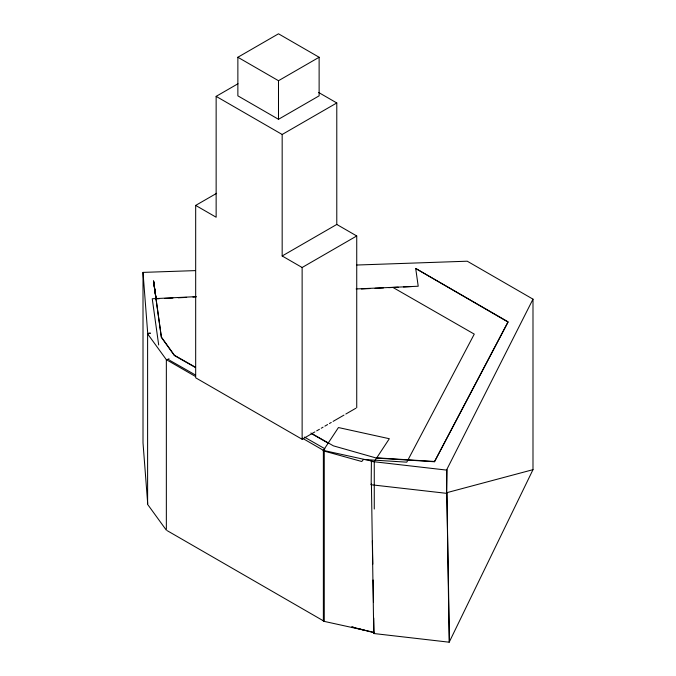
<?xml version="1.0" encoding="UTF-8"?>
<svg xmlns="http://www.w3.org/2000/svg" width="676" height="676" viewBox="0 0 676 676"><rect width="100%" height="100%" fill="white"/><g stroke="black" fill="none" stroke-linecap="round" stroke-linejoin="round"><path stroke-width="1.01" d="M532.992 299.155L446.853 469.423L446.616 493.345L371.141 484.743L371.411 483.982L373.752 633.513L449.194 642.2L532.992 469.668L532.992 299.155L467.251 261.206L356.573 265.034M371.175 484.65L371.411 460.736M446.616 493.336L446.853 469.423M373.752 633.513L374.267 632.381L323.373 621.202L323.373 450.41L338.439 427.545L389.334 438.724L374.267 461.59L374.267 509.028M532.992 469.668L446.853 492.669L449.194 642.2M434.474 461.75L508.065 321.81L415.698 268.473L508.065 322.089L434.474 461.75L376.532 458.1L333.42 445.856L310.892 433.02M237.867 57.257L278.495 33.8L319.123 57.257L319.123 95.84L278.495 119.297L237.867 95.84L237.867 57.257L278.495 80.714L319.123 57.257M314.872 431.913L302.13 439.265L195.677 377.808L195.677 205.411L216.143 217.224L216.143 96.364L237.986 83.748M282.171 134.482L336.783 102.955L336.783 224.449L282.171 255.976L282.171 134.482L216.143 96.364M195.677 205.411L216.616 193.328M282.171 255.976L302.13 267.502L356.734 235.966L356.734 407.738M316.689 430.857L319.418 429.285M321.244 428.229L323.06 427.181M324.877 426.133L327.615 424.553M329.432 423.506L331.248 422.449M333.074 421.401L343.991 415.098M345.816 414.042L355.829 408.262M147.605 333.851L166.347 359.683L166.347 530.187L147.605 504.364L147.605 333.851L150.452 333.158L147.706 333.234L143.008 272.394L195.296 270.611M166.347 359.683L169.194 358.99L167.192 360.147L195.499 376.49M196.099 296.646L152.244 298.758L158.683 344.971M356.108 288.948L418.216 286.235L415.698 268.473M156.097 298.851L153.57 281.098L156.097 298.851L159.257 298.699M164.521 298.446L172.938 298.048M178.202 297.795L186.627 297.389M192.939 297.085L196.099 296.933M361.373 288.973L369.797 288.567M375.062 288.314L383.486 287.908M388.742 287.655L398.223 287.199M403.479 286.945L411.904 286.54M376.532 457.821L434.474 461.471M371.175 461.412L446.616 470.099M323.373 450.41L374.267 461.59M352.264 627.024L364.263 630.184M351.664 626.863L355.728 627.936M357.765 628.469L374.022 632.744L373.76 617.974M153.57 281.098L161.37 337.079L174.374 355.23L195.44 367.237M153.57 281.377L161.37 337.358L174.374 355.508L195.398 367.49M311.484 433.637L327.936 443.008M169.659 360.308L195.322 374.926M304.403 437.085L324.835 448.729L323.128 450.782L361.761 461.505L363.468 459.452L406.791 462.173L474.273 334.121L392.959 287.452M318.692 92.511L336.783 102.955M336.783 224.449L356.734 235.966M302.341 438.175L323.348 450.3M167.192 530.66L324.26 621.337L324.26 450.824M147.706 503.738L143.008 442.898L143.008 272.394M446.853 492.669L449.464 641.439M372.408 540.952L372.814 564.164M373.093 579.991L373.482 602.147M302.13 267.502L302.13 439.265M278.495 80.714L278.495 119.297"/></g></svg>
